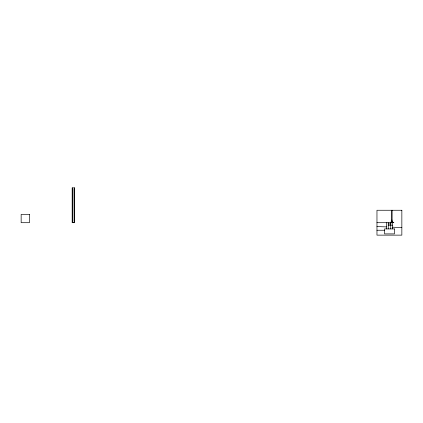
<?xml version="1.0" encoding="UTF-8"?>
<svg xmlns="http://www.w3.org/2000/svg" width="423" height="423" viewBox="0 0 423 423"><rect width="100%" height="100%" fill="white"/><g stroke="black" fill="none" stroke-linecap="round" stroke-linejoin="round"><path stroke-width="0.63" d="M72.671 222.339L72.804 188.589L72.354 188.589L72.671 187.865M391.153 222.191L392.396 222.191L392.396 221.451L391.153 221.451L391.153 222.699M73.348 222.334L73.898 222.334M376.967 222.699L393.802 222.699L393.802 222.329L392.311 222.191M388.251 223.941L391.153 223.941M388.251 225.184L392.396 225.184M376.967 230.244L384.518 230.244M376.967 226.575L386.59 226.902M401.85 227.627L392.396 227.183M392.396 222.699L392.396 228.917M392.343 221.451L392.195 220.124L391.365 220.293L391.365 221.451M392.1 210.257L392.1 220.124M391.698 210.257L391.698 220.124M390.736 222.699L390.736 228.917M388.251 222.699L388.251 228.917M386.59 222.699L386.59 228.917M74.496 188.69L74.496 221.869M74.395 189.134L74.395 221.43M72.851 189.134L72.851 221.43M72.751 188.69L72.751 221.869M72.671 188.589L72.671 222.699M74.66 187.865L72.169 187.865L72.169 222.699L74.66 222.699L74.66 187.865M401.85 210.257L376.967 210.257L376.967 235.135L401.85 235.135L401.85 210.257M29.446 214.403L21.15 214.403L21.15 222.699L29.446 222.699L29.446 214.403M394.469 228.917L384.518 228.917L384.518 233.893L394.469 233.893L394.469 228.917"/></g></svg>
